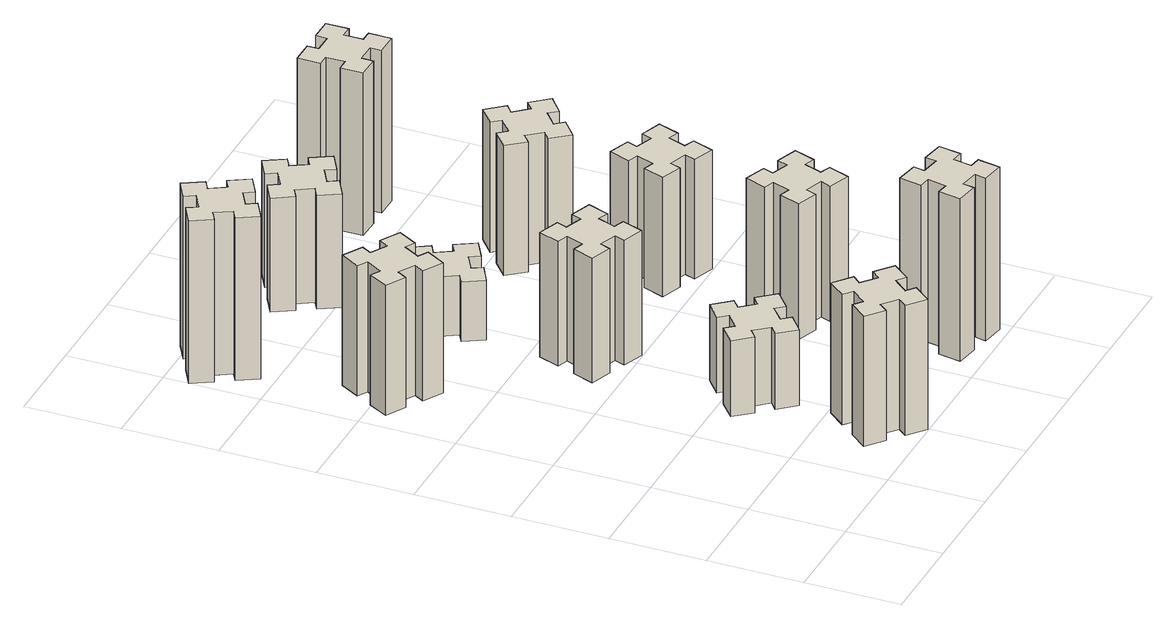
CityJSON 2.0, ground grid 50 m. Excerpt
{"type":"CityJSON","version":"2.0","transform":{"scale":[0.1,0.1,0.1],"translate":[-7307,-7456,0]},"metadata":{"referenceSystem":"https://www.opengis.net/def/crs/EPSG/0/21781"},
"CityObjects":{
"building1":{"type":"Building","attributes":{"class":"1000","function":"1000","usage":"1000","yearOfConstruction":2016,"roofType":"1000","measuredHeight":72,"storeysAboveGround":30,"storeysBelowGround":0},"geometry":[{"type":"Solid","lod":"1","boundaries":[[[[0,1,2,3,4,5,6,7,8,9,10,11,12,13,14,15,16,17,18,19]],[[17,16,20,21]],[[16,15,22,20]],[[15,14,23,22]],[[14,13,24,23]],[[13,12,25,24]],[[12,11,26,25]],[[11,10,27,26]],[[10,9,28,27]],[[9,8,29,28]],[[8,7,30,29]],[[7,6,31,30]],[[6,5,32,31]],[[5,4,33,32]],[[4,3,34,33]],[[3,2,35,34]],[[2,1,36,35]],[[1,0,37,36]],[[0,19,38,37]],[[19,18,39,38]],[[18,17,21,39]],[[24,25,26,27,28,29,30,31,32,33,34,35,36,37,38,39,21,20,22,23]]]]}]},
"building2":{"type":"Building","attributes":{"class":"1000","function":"1000","usage":"1000","yearOfConstruction":2016,"roofType":"1000","measuredHeight":72,"storeysAboveGround":30,"storeysBelowGround":0},"geometry":[{"type":"Solid","lod":"1","boundaries":[[[[40,41,42,43,44,45,46,47,48,49,50,51,52,53,54,55,56,57,58,59]],[[57,56,60,61]],[[56,55,62,60]],[[55,54,63,62]],[[54,53,64,63]],[[53,52,65,64]],[[52,51,66,65]],[[51,50,67,66]],[[50,49,68,67]],[[49,48,69,68]],[[48,47,70,69]],[[47,46,71,70]],[[46,45,72,71]],[[45,44,73,72]],[[44,43,74,73]],[[43,42,75,74]],[[42,41,76,75]],[[41,40,77,76]],[[40,59,78,77]],[[59,58,79,78]],[[58,57,61,79]],[[64,65,66,67,68,69,70,71,72,73,74,75,76,77,78,79,61,60,62,63]]]]}]},
"building3":{"type":"Building","attributes":{"class":"1000","function":"1000","usage":"1000","yearOfConstruction":2016,"roofType":"1000","measuredHeight":90,"storeysAboveGround":30,"storeysBelowGround":0},"geometry":[{"type":"Solid","lod":"1","boundaries":[[[[80,81,82,83,84,85,86,87,88,89,90,91,92,93,94,95,96,97,98,99]],[[97,96,100,101]],[[96,95,102,100]],[[95,94,103,102]],[[94,93,104,103]],[[93,92,105,104]],[[92,91,106,105]],[[91,90,107,106]],[[90,89,108,107]],[[89,88,109,108]],[[88,87,110,109]],[[87,86,111,110]],[[86,85,112,111]],[[85,84,113,112]],[[84,83,114,113]],[[83,82,115,114]],[[82,81,116,115]],[[81,80,117,116]],[[80,99,118,117]],[[99,98,119,118]],[[98,97,101,119]],[[104,105,106,107,108,109,110,111,112,113,114,115,116,117,118,119,101,100,102,103]]]]}]},
"building4":{"type":"Building","attributes":{"class":"1000","function":"1000","usage":"1000","yearOfConstruction":2016,"roofType":"1000","measuredHeight":42,"storeysAboveGround":30,"storeysBelowGround":0},"geometry":[{"type":"Solid","lod":"1","boundaries":[[[[120,121,122,123,124,125,126,127,128,129,130,131,132,133,134,135,136,137,138,139]],[[137,136,140,141]],[[136,135,142,140]],[[135,134,143,142]],[[134,133,144,143]],[[133,132,145,144]],[[132,131,146,145]],[[131,130,147,146]],[[130,129,148,147]],[[129,128,149,148]],[[128,127,150,149]],[[127,126,151,150]],[[126,125,152,151]],[[125,124,153,152]],[[124,123,154,153]],[[123,122,155,154]],[[122,121,156,155]],[[121,120,157,156]],[[120,139,158,157]],[[139,138,159,158]],[[138,137,141,159]],[[144,145,146,147,148,149,150,151,152,153,154,155,156,157,158,159,141,140,142,143]]]]}]},
"building5":{"type":"Building","attributes":{"class":"1000","function":"1000","usage":"1000","yearOfConstruction":2016,"roofType":"1000","measuredHeight":69,"storeysAboveGround":30,"storeysBelowGround":0},"geometry":[{"type":"Solid","lod":"1","boundaries":[[[[160,161,162,163,164,165,166,167,168,169,170,171,172,173,174,175,176,177,178,179]],[[177,176,180,181]],[[176,175,182,180]],[[175,174,183,182]],[[174,173,184,183]],[[173,172,185,184]],[[172,171,186,185]],[[171,170,187,186]],[[170,169,188,187]],[[169,168,189,188]],[[168,167,190,189]],[[167,166,191,190]],[[166,165,192,191]],[[165,164,193,192]],[[164,163,194,193]],[[163,162,195,194]],[[162,161,196,195]],[[161,160,197,196]],[[160,179,198,197]],[[179,178,199,198]],[[178,177,181,199]],[[184,185,186,187,188,189,190,191,192,193,194,195,196,197,198,199,181,180,182,183]]]]}]},
"building6":{"type":"Building","attributes":{"class":"1000","function":"1000","usage":"1000","yearOfConstruction":2016,"roofType":"1000","measuredHeight":33,"storeysAboveGround":30,"storeysBelowGround":0},"geometry":[{"type":"Solid","lod":"1","boundaries":[[[[200,201,202,203,204,205,206,207,208,209,210,211,212,213,214,215,216,217,218,219]],[[217,216,220,221]],[[216,215,222,220]],[[215,214,223,222]],[[214,213,224,223]],[[213,212,225,224]],[[212,211,226,225]],[[211,210,227,226]],[[210,209,228,227]],[[209,208,229,228]],[[208,207,230,229]],[[207,206,231,230]],[[206,205,232,231]],[[205,204,233,232]],[[204,203,234,233]],[[203,202,235,234]],[[202,201,236,235]],[[201,200,237,236]],[[200,219,238,237]],[[219,218,239,238]],[[218,217,221,239]],[[224,225,226,227,228,229,230,231,232,233,234,235,236,237,238,239,221,220,222,223]]]]}]},
"building7":{"type":"Building","attributes":{"class":"1000","function":"1000","usage":"1000","yearOfConstruction":2016,"roofType":"1000","measuredHeight":90,"storeysAboveGround":30,"storeysBelowGround":0},"geometry":[{"type":"Solid","lod":"1","boundaries":[[[[240,241,242,243,244,245,246,247,248,249,250,251,252,253,254,255,256,257,258,259]],[[257,256,260,261]],[[256,255,262,260]],[[255,254,263,262]],[[254,253,264,263]],[[253,252,265,264]],[[252,251,266,265]],[[251,250,267,266]],[[250,249,268,267]],[[249,248,269,268]],[[248,247,270,269]],[[247,246,271,270]],[[246,245,272,271]],[[245,244,273,272]],[[244,243,274,273]],[[243,242,275,274]],[[242,241,276,275]],[[241,240,277,276]],[[240,259,278,277]],[[259,258,279,278]],[[258,257,261,279]],[[264,265,266,267,268,269,270,271,272,273,274,275,276,277,278,279,261,260,262,263]]]]}]},
"building8":{"type":"Building","attributes":{"class":"1000","function":"1000","usage":"1000","yearOfConstruction":2016,"roofType":"1000","measuredHeight":63,"storeysAboveGround":30,"storeysBelowGround":0},"geometry":[{"type":"Solid","lod":"1","boundaries":[[[[280,281,282,283,284,285,286,287,288,289,290,291,292,293,294,295,296,297,298,299]],[[297,296,300,301]],[[296,295,302,300]],[[295,294,303,302]],[[294,293,304,303]],[[293,292,305,304]],[[292,291,306,305]],[[291,290,307,306]],[[290,289,308,307]],[[289,288,309,308]],[[288,287,310,309]],[[287,286,311,310]],[[286,285,312,311]],[[285,284,313,312]],[[284,283,314,313]],[[283,282,315,314]],[[282,281,316,315]],[[281,280,317,316]],[[280,299,318,317]],[[299,298,319,318]],[[298,297,301,319]],[[304,305,306,307,308,309,310,311,312,313,314,315,316,317,318,319,301,300,302,303]]]]}]},
"building9":{"type":"Building","attributes":{"class":"1000","function":"1000","usage":"1000","yearOfConstruction":2016,"roofType":"1000","measuredHeight":75,"storeysAboveGround":30,"storeysBelowGround":0},"geometry":[{"type":"Solid","lod":"1","boundaries":[[[[320,321,322,323,324,325,326,327,328,329,330,331,332,333,334,335,336,337,338,339]],[[337,336,340,341]],[[336,335,342,340]],[[335,334,343,342]],[[334,333,344,343]],[[333,332,345,344]],[[332,331,346,345]],[[331,330,347,346]],[[330,329,348,347]],[[329,328,349,348]],[[328,327,350,349]],[[327,326,351,350]],[[326,325,352,351]],[[325,324,353,352]],[[324,323,354,353]],[[323,322,355,354]],[[322,321,356,355]],[[321,320,357,356]],[[320,339,358,357]],[[339,338,359,358]],[[338,337,341,359]],[[344,345,346,347,348,349,350,351,352,353,354,355,356,357,358,359,341,340,342,343]]]]}]},
"building10":{"type":"Building","attributes":{"class":"1000","function":"1000","usage":"1000","yearOfConstruction":2016,"roofType":"1000","measuredHeight":66,"storeysAboveGround":30,"storeysBelowGround":0},"geometry":[{"type":"Solid","lod":"1","boundaries":[[[[360,361,362,363,364,365,366,367,368,369,370,371,372,373,374,375,376,377,378,379]],[[377,376,380,381]],[[376,375,382,380]],[[375,374,383,382]],[[374,373,384,383]],[[373,372,385,384]],[[372,371,386,385]],[[371,370,387,386]],[[370,369,388,387]],[[369,368,389,388]],[[368,367,390,389]],[[367,366,391,390]],[[366,365,392,391]],[[365,364,393,392]],[[364,363,394,393]],[[363,362,395,394]],[[362,361,396,395]],[[361,360,397,396]],[[360,379,398,397]],[[379,378,399,398]],[[378,377,381,399]],[[384,385,386,387,388,389,390,391,392,393,394,395,396,397,398,399,381,380,382,383]]]]}]},
"building11":{"type":"Building","attributes":{"class":"1000","function":"1000","usage":"1000","yearOfConstruction":2016,"roofType":"1000","measuredHeight":72,"storeysAboveGround":30,"storeysBelowGround":0},"geometry":[{"type":"Solid","lod":"1","boundaries":[[[[400,401,402,403,404,405,406,407,408,409,410,411,412,413,414,415,416,417,418,419]],[[417,416,420,421]],[[416,415,422,420]],[[415,414,423,422]],[[414,413,424,423]],[[413,412,425,424]],[[412,411,426,425]],[[411,410,427,426]],[[410,409,428,427]],[[409,408,429,428]],[[408,407,430,429]],[[407,406,431,430]],[[406,405,432,431]],[[405,404,433,432]],[[404,403,434,433]],[[403,402,435,434]],[[402,401,436,435]],[[401,400,437,436]],[[400,419,438,437]],[[419,418,439,438]],[[418,417,421,439]],[[424,425,426,427,428,429,430,431,432,433,434,435,436,437,438,439,421,420,422,423]]]]}]},
"building12":{"type":"Building","attributes":{"class":"1000","function":"1000","usage":"1000","yearOfConstruction":2016,"roofType":"1000","measuredHeight":90,"storeysAboveGround":30,"storeysBelowGround":0},"geometry":[{"type":"Solid","lod":"1","boundaries":[[[[440,441,442,443,444,445,446,447,448,449,450,451,452,453,454,455,456,457,458,459]],[[457,456,460,461]],[[456,455,462,460]],[[455,454,463,462]],[[454,453,464,463]],[[453,452,465,464]],[[452,451,466,465]],[[451,450,467,466]],[[450,449,468,467]],[[449,448,469,468]],[[448,447,470,469]],[[447,446,471,470]],[[446,445,472,471]],[[445,444,473,472]],[[444,443,474,473]],[[443,442,475,474]],[[442,441,476,475]],[[441,440,477,476]],[[440,459,478,477]],[[459,458,479,478]],[[458,457,461,479]],[[464,465,466,467,468,469,470,471,472,473,474,475,476,477,478,479,461,460,462,463]]]]}]}
},
"vertices":[
[866,193,0],[943,129,0],[904,83,0],[996,6,0],[1073,98,0],[1027,136,0],[1092,213,0],[1138,174,0],[1215,266,0],[1123,343,0],[1084,297,0],[1008,362,0],[1046,408,0],[954,485,0],[877,393,0],[923,354,0],[859,278,0],[813,316,0],[736,224,0],[828,147,0],[859,278,720],[813,316,720],[923,354,720],[877,393,720],[954,485,720],[1046,408,720],[1008,362,720],[1084,297,720],[1123,343,720],[1215,266,720],[1138,174,720],[1092,213,720],[1027,136,720],[1073,98,720],[996,6,720],[904,83,720],[943,129,720],[866,193,720],[828,147,720],[736,224,720],
[406,2367,0],[456,2454,0],[508,2424,0],[568,2528,0],[464,2588,0],[434,2536,0],[347,2586,0],[377,2638,0],[273,2698,0],[213,2594,0],[265,2564,0],[215,2477,0],[163,2507,0],[103,2403,0],[207,2343,0],[237,2395,0],[324,2345,0],[294,2293,0],[398,2233,0],[458,2337,0],[324,2345,720],[294,2293,720],[237,2395,720],[207,2343,720],[103,2403,720],[163,2507,720],[215,2477,720],[265,2564,720],[213,2594,720],[273,2698,720],[377,2638,720],[347,2586,720],[434,2536,720],[464,2588,720],[568,2528,720],[508,2424,720],[456,2454,720],[406,2367,720],[458,2337,720],[398,2233,720],
[224,3426,0],[137,3376,0],[107,3428,0],[3,3368,0],[63,3264,0],[115,3294,0],[165,3207,0],[113,3177,0],[173,3073,0],[277,3133,0],[247,3185,0],[334,3235,0],[364,3183,0],[468,3243,0],[408,3347,0],[356,3317,0],[306,3404,0],[358,3434,0],[298,3538,0],[194,3478,0],[306,3404,900],[358,3434,900],[356,3317,900],[408,3347,900],[468,3243,900],[364,3183,900],[334,3235,900],[247,3185,900],[277,3133,900],[173,3073,900],[113,3177,900],[165,3207,900],[115,3294,900],[63,3264,900],[3,3368,900],[107,3428,900],[137,3376,900],[224,3426,900],[194,3478,900],[298,3538,900],
[943,1002,0],[866,937,0],[828,983,0],[736,906,0],[813,814,0],[859,853,0],[923,776,0],[877,738,0],[954,646,0],[1046,723,0],[1008,769,0],[1084,833,0],[1123,787,0],[1215,864,0],[1138,956,0],[1092,918,0],[1027,994,0],[1073,1033,0],[996,1125,0],[904,1048,0],[1027,994,420],[1073,1033,420],[1092,918,420],[1138,956,420],[1215,864,420],[1123,787,420],[1084,833,420],[1008,769,420],[1046,723,420],[954,646,420],[877,738,420],[923,776,420],[859,853,420],[813,814,420],[736,906,420],[828,983,420],[866,937,420],[943,1002,420],[904,1048,420],[996,1125,420],
[1062,1641,0],[1096,1735,0],[1152,1714,0],[1193,1827,0],[1080,1868,0],[1060,1812,0],[966,1846,0],[987,1902,0],[874,1943,0],[833,1830,0],[889,1810,0],[855,1716,0],[799,1737,0],[757,1624,0],[870,1583,0],[891,1639,0],[985,1605,0],[964,1549,0],[1077,1507,0],[1118,1620,0],[985,1605,690],[964,1549,690],[891,1639,690],[870,1583,690],[757,1624,690],[799,1737,690],[855,1716,690],[889,1810,690],[833,1830,690],[874,1943,690],[987,1902,690],[966,1846,690],[1060,1812,690],[1080,1868,690],[1193,1827,690],[1152,1714,690],[1096,1735,690],[1062,1641,690],[1118,1620,690],[1077,1507,690],
[855,2454,0],[905,2367,0],[853,2337,0],[913,2233,0],[1017,2293,0],[987,2345,0],[1074,2395,0],[1104,2343,0],[1208,2403,0],[1148,2507,0],[1096,2477,0],[1046,2564,0],[1098,2594,0],[1038,2698,0],[934,2638,0],[964,2586,0],[877,2536,0],[847,2588,0],[743,2528,0],[803,2424,0],[877,2536,330],[847,2588,330],[964,2586,330],[934,2638,330],[1038,2698,330],[1098,2594,330],[1046,2564,330],[1096,2477,330],[1148,2507,330],[1208,2403,330],[1104,2343,330],[1074,2395,330],[987,2345,330],[1017,2293,330],[913,2233,330],[853,2337,330],[905,2367,330],[855,2454,330],[803,2424,330],[743,2528,330],
[1884,345,0],[1785,362,0],[1796,421,0],[1677,442,0],[1657,324,0],[1716,314,0],[1698,215,0],[1639,226,0],[1618,107,0],[1737,87,0],[1747,146,0],[1845,128,0],[1835,69,0],[1953,48,0],[1974,167,0],[1915,177,0],[1932,275,0],[1991,265,0],[2012,383,0],[1894,404,0],[1932,275,900],[1991,265,900],[1915,177,900],[1974,167,900],[1953,48,900],[1835,69,900],[1845,128,900],[1747,146,900],[1737,87,900],[1618,107,900],[1639,226,900],[1698,215,900],[1716,314,900],[1657,324,900],[1677,442,900],[1796,421,900],[1785,362,900],[1884,345,900],[1894,404,900],[2012,383,900],
[1096,3217,0],[1046,3304,0],[1098,3334,0],[1038,3438,0],[934,3378,0],[964,3326,0],[877,3276,0],[847,3328,0],[743,3268,0],[803,3164,0],[855,3194,0],[905,3107,0],[853,3077,0],[913,2973,0],[1017,3033,0],[987,3085,0],[1074,3135,0],[1104,3083,0],[1208,3143,0],[1148,3247,0],[1074,3135,630],[1104,3083,630],[987,3085,630],[1017,3033,630],[913,2973,630],[853,3077,630],[905,3107,630],[855,3194,630],[803,3164,630],[743,3268,630],[847,3328,630],[877,3276,630],[964,3326,630],[934,3378,630],[1038,3438,630],[1098,3334,630],[1046,3304,630],[1096,3217,630],[1148,3247,630],[1208,3143,630],
[1631,899,0],[1725,865,0],[1704,809,0],[1817,767,0],[1858,880,0],[1802,901,0],[1836,995,0],[1892,974,0],[1933,1087,0],[1820,1128,0],[1800,1072,0],[1706,1106,0],[1727,1162,0],[1614,1203,0],[1573,1090,0],[1629,1070,0],[1595,976,0],[1539,997,0],[1497,884,0],[1610,843,0],[1595,976,750],[1539,997,750],[1629,1070,750],[1573,1090,750],[1614,1203,750],[1727,1162,750],[1706,1106,750],[1800,1072,750],[1820,1128,750],[1933,1087,750],[1892,974,750],[1836,995,750],[1802,901,750],[1858,880,750],[1817,767,750],[1704,809,750],[1725,865,750],[1631,899,750],[1610,843,750],[1497,884,750],
[1900,1812,0],[1806,1846,0],[1827,1902,0],[1714,1943,0],[1673,1830,0],[1729,1810,0],[1695,1716,0],[1639,1737,0],[1597,1624,0],[1710,1583,0],[1731,1639,0],[1825,1605,0],[1804,1549,0],[1917,1507,0],[1958,1620,0],[1902,1641,0],[1936,1735,0],[1992,1714,0],[2033,1827,0],[1920,1868,0],[1936,1735,660],[1992,1714,660],[1902,1641,660],[1958,1620,660],[1917,1507,660],[1804,1549,660],[1825,1605,660],[1731,1639,660],[1710,1583,660],[1597,1624,660],[1639,1737,660],[1695,1716,660],[1729,1810,660],[1673,1830,660],[1714,1943,660],[1827,1902,660],[1806,1846,660],[1900,1812,660],[1920,1868,660],[2033,1827,660],
[1599,2333,0],[1663,2256,0],[1617,2218,0],[1694,2126,0],[1786,2203,0],[1748,2249,0],[1824,2313,0],[1863,2267,0],[1955,2344,0],[1878,2436,0],[1832,2398,0],[1767,2474,0],[1813,2513,0],[1736,2605,0],[1644,2528,0],[1683,2482,0],[1606,2417,0],[1568,2463,0],[1476,2386,0],[1553,2294,0],[1606,2417,720],[1568,2463,720],[1683,2482,720],[1644,2528,720],[1736,2605,720],[1813,2513,720],[1767,2474,720],[1832,2398,720],[1878,2436,720],[1955,2344,720],[1863,2267,720],[1824,2313,720],[1748,2249,720],[1786,2203,720],[1694,2126,720],[1617,2218,720],[1663,2256,720],[1599,2333,720],[1553,2294,720],[1476,2386,720],
[1665,3195,0],[1765,3195,0],[1765,3135,0],[1885,3135,0],[1885,3255,0],[1825,3255,0],[1825,3355,0],[1885,3355,0],[1885,3475,0],[1765,3475,0],[1765,3415,0],[1665,3415,0],[1665,3475,0],[1545,3475,0],[1545,3355,0],[1605,3355,0],[1605,3255,0],[1545,3255,0],[1545,3135,0],[1665,3135,0],[1605,3255,900],[1545,3255,900],[1605,3355,900],[1545,3355,900],[1545,3475,900],[1665,3475,900],[1665,3415,900],[1765,3415,900],[1765,3475,900],[1885,3475,900],[1885,3355,900],[1825,3355,900],[1825,3255,900],[1885,3255,900],[1885,3135,900],[1765,3135,900],[1765,3195,900],[1665,3195,900],[1665,3135,900],[1545,3135,900]
]}
